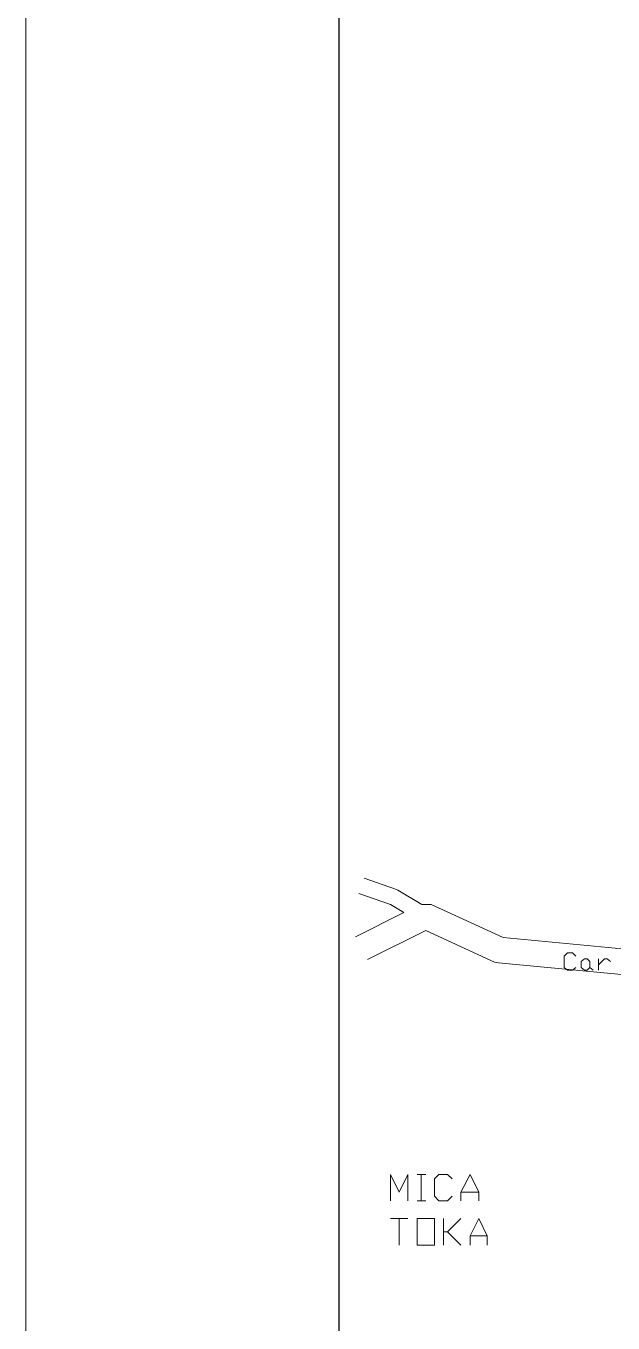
# Model space of a CAD drawing. Header units: millimetres. Extents: x 2576 to 2719, y 1757 to 1977.
# Drawn here: x 2575.5 to 2600.6, y 1811.4 to 1866.8 of the extents above; entities that cross this region are included whole.
import ezdxf

# ---------------------------------------------------------------- set-up
doc = ezdxf.new("R2010")
doc.units = ezdxf.units.MM
for name, color, linetype in [('PDF_10 Formato', 7, 'Continuous'), ('PDF_CVL_CUADCON_TIT', 7, 'Continuous'), ('PDF_outline', 7, 'Continuous')]:
    doc.layers.add(name, color=color, linetype=linetype)

msp = doc.modelspace()

# ---------------------------------------------------------------- linework, layer by layer
at = {"layer": 'PDF_10 Formato', "lineweight": 9}
msp.add_lwpolyline([(2575.513, 1756.782), (2575.513, 1976.712), (2719.479, 1976.712), (2719.479, 1756.782)], close=True, dxfattribs=at)
at = {"layer": 'PDF_10 Formato', "lineweight": 25}
msp.add_lwpolyline([(2712.786, 1972.166), (2712.786, 1763.475), (2588.87, 1763.475), (2588.87, 1972.166)], close=True, dxfattribs=at)
at = {"layer": 'PDF_CVL_CUADCON_TIT', "lineweight": 9}
for points in [[(2598.98, 1826.562), (2598.839, 1826.449), (2598.613, 1826.449), (2598.472, 1826.562), (2598.472, 1827.042), (2598.613, 1827.183), (2598.839, 1827.183), (2598.98, 1827.042)], [(2599.94, 1826.449), (2599.94, 1826.929)], [(2599.94, 1826.675), (2600.194, 1826.929), (2600.307, 1826.929), (2600.449, 1826.816)], [(2599.573, 1826.562), (2599.714, 1826.449)], [(2591.073, 1816.593), (2591.073, 1817.723), (2591.44, 1816.961), (2591.807, 1817.723), (2591.807, 1816.593)], [(2592.203, 1817.723), (2592.57, 1817.723)], [(2592.372, 1817.723), (2592.372, 1816.593)], [(2593.699, 1816.791), (2593.502, 1816.593), (2593.134, 1816.593), (2592.937, 1816.791), (2592.937, 1817.525), (2593.134, 1817.723), (2593.502, 1817.723), (2593.699, 1817.525)], [(2594.066, 1816.593), (2594.066, 1816.961), (2594.462, 1817.723), (2594.829, 1816.961), (2594.829, 1816.593)], [(2594.066, 1816.961), (2594.829, 1816.961)], [(2592.203, 1816.593), (2592.57, 1816.593)], [(2591.073, 1815.831), (2591.807, 1815.831)], [(2591.44, 1815.831), (2591.44, 1814.701)], [(2593.332, 1814.701), (2593.332, 1815.831)], [(2594.066, 1815.831), (2593.502, 1815.266), (2593.332, 1815.266)], [(2594.462, 1814.701), (2594.462, 1815.097), (2594.829, 1815.831), (2595.196, 1815.097), (2595.196, 1814.701)], [(2593.502, 1815.266), (2594.066, 1814.701)], [(2594.462, 1815.097), (2595.196, 1815.097)]]:
    msp.add_lwpolyline(points, dxfattribs=at)
for points in [[(2599.46, 1826.449), (2599.347, 1826.449), (2599.206, 1826.562), (2599.206, 1826.816), (2599.347, 1826.929), (2599.46, 1826.929), (2599.573, 1826.816), (2599.573, 1826.562)], [(2592.203, 1814.701), (2592.203, 1815.831), (2592.937, 1815.831), (2592.937, 1814.701)]]:
    msp.add_lwpolyline(points, close=True, dxfattribs=at)
at = {"layer": 'PDF_outline', "lineweight": 9}
for points in [[(2589.943, 1830.374), (2591.327, 1829.894), (2591.384, 1829.866), (2592.4, 1829.245), (2592.796, 1829.245), (2595.874, 1827.833), (2601.55, 1827.296)], [(2589.576, 1827.861), (2591.638, 1828.906), (2591.073, 1829.245), (2589.717, 1829.725)], [(2601.522, 1826.195), (2595.676, 1826.76), (2595.507, 1826.788), (2592.57, 1828.143), (2590.085, 1826.901)]]:
    msp.add_lwpolyline(points, dxfattribs=at)

doc.saveas('drawing.dxf')
